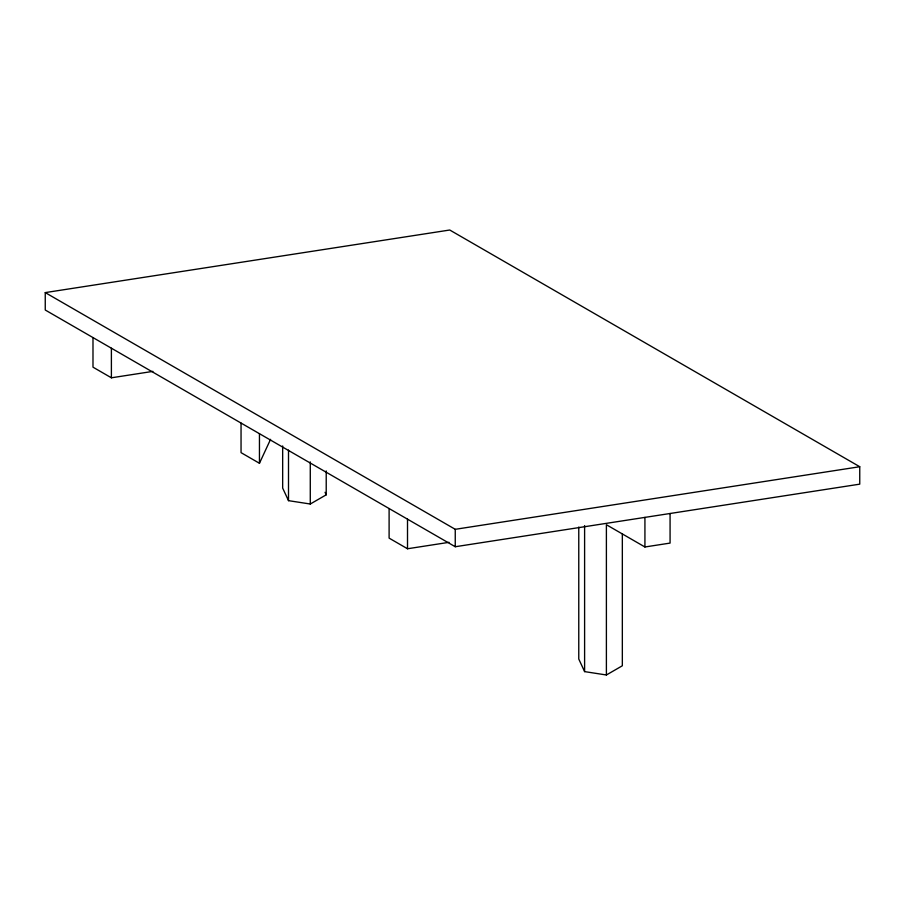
<?xml version="1.0" encoding="UTF-8"?>
<svg xmlns="http://www.w3.org/2000/svg" width="905" height="905" viewBox="0 0 905 905"><rect width="100%" height="100%" fill="white"/><g stroke="black" fill="none" stroke-linecap="round" stroke-linejoin="round"><path stroke-width="1.36" d="M241.047 423.065L241.047 452.647L259.452 463.281L270.572 439.321M282.665 445.95L282.665 488.078L288.503 500.657L310.279 504.017L326.219 494.82L326.219 470.939M578.77 527.038L578.77 659.032L584.607 671.612L606.395 674.983L622.335 665.775L622.335 533.78M45.25 292.598L449.751 230.017L859.75 466.731L859.75 484.152L455.249 546.733L45.25 310.019L45.25 292.598L455.249 529.312L859.75 466.731M92.989 337.576L92.989 367.17L111.394 377.804L152.911 371.378M389.105 508.542L389.105 538.124L407.51 548.758L449.016 542.333M606.395 674.983L606.395 524.73L644.926 546.982L670.073 543.091L670.073 513.497M325.053 492.297L326.219 494.82M644.926 517.389L644.926 546.982M584.607 525.579L584.607 671.612M455.249 529.312L455.249 546.733M407.51 519.165L407.51 548.758M310.279 461.901L310.279 504.017M288.503 450.102L288.503 500.657M259.452 433.687L259.452 463.281M111.394 348.21L111.394 377.804"/></g></svg>
